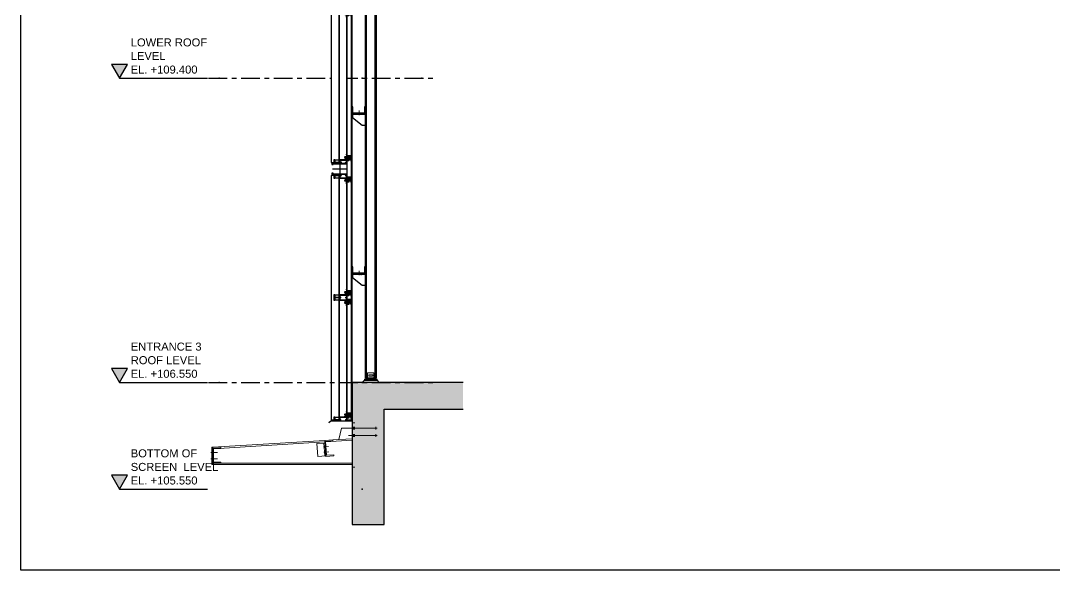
# Model space of a CAD drawing. Header units: millimetres. Extents: x 3774 to 718460, y -768339 to 192544.
# Drawn here: x 522930 to 532617, y -729077 to -723928 of the extents above; entities that cross this region are included whole.
import ezdxf

# ---------------------------------------------------------------- set-up
doc = ezdxf.new("R2010")
doc.units = ezdxf.units.MM
doc.set_wipeout_variables(frame=1)
for name, pattern in [('CENTER', [50.8, 31.75, -6.35, 6.35, -6.35]), ('TA_GL_000.70000', [1.925, 0.7, -0.175, 0.175, -0.175, 0.7]), ('XKITLINE00', [0]), ('XKITLINE02', [4, 2, -2])]:
    doc.linetypes.add(name, pattern=pattern)
for name, color, linetype in [('000 - 0_SYM_DWG_GRIDLINE_MAIN_COLOR_251', 7, 'Continuous'), ('000 - 0_SYM_DWG_LEVEL_MAIN_COLOR_2', 7, 'Continuous'), ('000 - 0_SYM_DWG_LEVEL_TEXT', 7, 'Continuous'), ('000 - CONCRETE_WALL_HATCH_', 7, 'Continuous'), ('000 - STRUCTURE_STEEL_ACCESORIES_MAIN_COLOR_1', 7, 'Continuous'), ('000 - STRUCTURE_STEEL_FASTERN_MAIN_COLOR_2', 7, 'Continuous'), ('000 - STRUCTURE_STEEL_FRAMING_CUT_COLOR_4', 7, 'Continuous'), ('000 - STRUCTURE_STEEL_FRAMING_DEF_SUB', 7, 'Continuous'), ('000 - STRUCTURE_STEEL_FRAMING_HATCH_', 7, 'Continuous'), ('000 - STRUCTURE_STEEL_FRAMING_MAIN_COLOR_1', 7, 'Continuous'), ('000 - STRUCTURE_STEEL_FRAMING_MAIN_COLOR_2', 7, 'Continuous'), ('000 - STRUCTURE_STEEL_FRAMING_SUB_COLOR_2', 7, 'Continuous'), ('010 - ASPG_ACCESSORIES_DEF_SUB', 7, 'Continuous'), ('010 - ASPG_ACCESSORIES_MAIN_COLOR_1', 7, 'Continuous'), ('010 - ASPG_ACCESSORIES_MAIN_COLOR_2', 7, 'Continuous'), ('010 - ASPG_ACCESSORIES_SUB_COLOR_3', 7, 'Continuous'), ('010 - ASPG_EXTR_MAIN_COLOR_2', 7, 'Continuous'), ('010 - ASPG_EXTR_WIPEOUT_', 7, 'Continuous'), ('010 - ASPG_FASTERN_DEF_SUB', 7, 'Continuous'), ('010 - ASPG_FASTERN_MAIN_COLOR_1', 7, 'Continuous'), ('010 - ASPG_FASTERN_SUB_COLOR_2', 7, 'Continuous'), ('010 - ASPG_FASTERN_WIPEOUT_', 7, 'Continuous'), ('010 - ASPG_FLASING_CUT_COLOR_4', 7, 'Continuous'), ('010 - ASPG_FRAMING_CUT_COLOR_4', 7, 'Continuous'), ('010 - ASPG_FRAMING_DEF_SUB', 7, 'Continuous'), ('010 - ASPG_FRAMING_HATCH_', 7, 'Continuous'), ('010 - ASPG_FRAMING_SUB_COLOR_2', 7, 'Continuous'), ('010 - ASPG_FRAMING_WIPEOUT_', 7, 'Continuous'), ('Center Line', 7, 'CENTER'), ('DIM', 7, 'Continuous'), ('HATCH', 7, 'Continuous')]:
    doc.layers.add(name, color=color, linetype=linetype)
for name, color, linetype, lineweight in [('Bolt', 7, 'Continuous', 0), ('Part', 7, 'Continuous', 0), ('SCREW', 7, 'Continuous', 5)]:
    doc.layers.add(name, color=color, linetype=linetype, lineweight=lineweight)
doc.styles.add('Arial_1', font='arial.ttf', dxfattribs={"height": 125})
doc.styles.add('TA', font='', dxfattribs={"height": 4.5})
doc.styles.get('TA').set_extended_font_data('Cordia New')
pattern_1 = [(45, (2715.48714, 3084.9077), (-0.265165043, 0.265165043), []), (45, (2715.6639, 3084.9077), (-0.265165043, 0.265165043), [])]
pattern_2 = [(270, (1257419.24324, -520041.6224), (0.65495992507, -1.1344238721), [0.7562825814, -1.5125651628]), (30, (1257419.24324, -520041.6224), (0.65495992936, 1.1344238696), [0.7562825814, -1.5125651628]), (330, (1257419.24324, -520041.6224), (1.30991985442, -2.48e-09), [-1.5125651628, 0.7562825814])]
pattern_3 = [(315, (1257419.4929, -520021.6224), (1.3369313545, 1.3369313545), []), (45, (1257419.4929, -520021.6224), (-1.3369313545, 1.3369313545), [])]
pattern_4 = [(270, (1257419.4425, -520043.9224), (0.65495992507, -1.1344238721), [0.7562825814, -1.5125651628]), (30, (1257419.4425, -520043.9224), (0.65495992936, 1.1344238696), [0.7562825814, -1.5125651628]), (330, (1257419.4425, -520043.9224), (1.30991985442, -2.48e-09), [-1.5125651628, 0.7562825814])]
pattern_5 = [(315, (1257419.1929, -520023.9224), (1.3369313545, 1.3369313545), []), (45, (1257419.1929, -520023.9224), (-1.3369313545, 1.3369313545), [])]

# ---------------------------------------------------------------- blocks, each defined once
blk = doc.blocks.new('W-1-PP19-ST-ENT2_20260406-084955_STANDARD_PAPER_BLOCK')
at = {"layer": 'DIM', "color": 7}
blk.add_lwpolyline([(775, 0), (0, 0), (0, 443.999987), (775, 443.999987)], close=True, dxfattribs=at)
blk = doc.blocks.new('*A6775')
at = {"layer": 'Part', "color": 7, "linetype": 'XKITLINE00', "lineweight": 0}
for p, q in [((534.456345, 211.346296), (555.452458, 212.639469)), ((534.456345, 211.045727), (534.456345, 211.346296)), ((534.602145, 211.054707), (555.470773, 212.340028)), ((555.600527, 212.34802), (560.572114, 212.654225)), ((556.949621, 212.731681), (560.572114, 212.954794)), ((534.456345, 211.045727), (534.472145, 211.046701))]:
    blk.add_line(p, q, dxfattribs=at)
blk = doc.blocks.new('*A6776')
at = {"layer": 'Part', "color": 7, "linetype": 'XKITLINE00', "lineweight": 0}
for p, q in [((534.272145, 211.346296), (534.272145, 208.146296)), ((534.472145, 211.346296), (534.272145, 211.346296)), ((534.272145, 210.845884), (534.472145, 210.845884)), ((534.272145, 208.746296), (534.472145, 208.746296)), ((534.272145, 208.146296), (534.472145, 208.146296)), ((534.472145, 208.146296), (534.472145, 208.346296))]:
    blk.add_line(p, q, dxfattribs=at)
blk = doc.blocks.new('*A6777')
at = {"layer": 'Part', "color": 7, "linetype": 'XKITLINE00', "lineweight": 0}
for p, q in [((535.972145, 211.346296), (534.472145, 211.346296)), ((534.472145, 211.346296), (534.472145, 208.346296)), ((535.972145, 211.146296), (535.972145, 211.346296)), ((534.602145, 208.546296), (534.602145, 211.146296)), ((534.602145, 211.146296), (535.972145, 211.146296)), ((534.472145, 208.346296), (535.972145, 208.346296)), ((535.972145, 208.546296), (534.602145, 208.546296)), ((535.972145, 208.346296), (535.972145, 208.546296))]:
    blk.add_line(p, q, dxfattribs=at)
blk = doc.blocks.new('*A6778')
at = {"layer": 'Part', "color": 7, "linetype": 'XKITLINE00', "lineweight": 0}
for p, q in [((534.456345, 208.146296), (534.456345, 208.346296)), ((534.456345, 208.346296), (534.472145, 208.346296)), ((534.456345, 208.146296), (560.572114, 208.146296)), ((535.972145, 208.346296), (560.572114, 208.346296))]:
    blk.add_line(p, q, dxfattribs=at)
blk = doc.blocks.new('*A6779')
at = {"layer": 'Part', "color": 7, "linetype": 'XKITLINE00', "lineweight": 0}
for p, q in [((555.452445, 212.639685), (556.949647, 212.731258)), ((555.452445, 212.639685), (555.635591, 209.64528)), ((555.594412, 212.447994), (556.961857, 212.531631)), ((555.753139, 209.852844), (555.594412, 212.447994)), ((556.961857, 212.531631), (556.949647, 212.731258)), ((555.635591, 209.64528), (557.132793, 209.736853)), ((557.120583, 209.93648), (555.753139, 209.852844)), ((557.132793, 209.736853), (557.120583, 209.93648))]:
    blk.add_line(p, q, dxfattribs=at)
blk = doc.blocks.new('*A6780')
at = {"layer": 'Part', "color": 7, "linetype": 'XKITLINE00', "lineweight": 0}
for p, q in [((560.572114, 215.954982), (561.072114, 215.954982)), ((560.572114, 207.646382), (560.572114, 215.954982)), ((561.072114, 207.646382), (560.572114, 207.646382))]:
    blk.add_line(p, q, dxfattribs=at)
blk = doc.blocks.new('*A6781')
at = {"layer": 'Part', "color": 7, "linetype": 'XKITLINE00', "lineweight": 0}
for p, q in [((558.114888, 212.803357), (558.572114, 214.954883)), ((558.572114, 214.954883), (560.572114, 214.954883))]:
    blk.add_line(p, q, dxfattribs=at)
blk = doc.blocks.new('*A6782')
at = {"layer": 'Part', "color": 7, "linetype": 'XKITLINE00', "lineweight": 0}
for p, q in [((555.483006, 212.140355), (553.985803, 212.048782)), ((553.985803, 212.048782), (554.13232, 209.653259)), ((555.449858, 209.733843), (555.303341, 212.129366)), ((554.13232, 209.653259), (555.629522, 209.744831))]:
    blk.add_line(p, q, dxfattribs=at)
blk = doc.blocks.new('*A6783')
at = {"layer": 'Bolt', "color": 7, "linetype": 'XKITLINE02', "lineweight": 0}
for p, q in [((555.188312, 211.421141), (556.144945, 211.479316)), ((555.337315, 211.580479), (555.516983, 211.591405)), ((555.355525, 211.281032), (555.535193, 211.291958)), ((555.516963, 211.591404), (555.646723, 211.599295)), ((555.535173, 211.291957), (555.664933, 211.299848)), ((555.249012, 210.422985), (556.205645, 210.48116)), ((555.398015, 210.582323), (555.577683, 210.593249)), ((555.416225, 210.282876), (555.595893, 210.293802)), ((555.577663, 210.593248), (555.707423, 210.601139)), ((555.595873, 210.293801), (555.725633, 210.301692))]:
    blk.add_line(p, q, dxfattribs=at)
blk = doc.blocks.new('*A6784')
at = {"layer": 'Bolt'}
for points in [[(555.34, 211.58), (555.52, 211.59), (555.54, 211.29), (555.36, 211.28)], [(555.52, 211.59), (555.65, 211.6), (555.66, 211.3), (555.54, 211.29)], [(555.4, 210.58), (555.58, 210.59), (555.6, 210.29), (555.42, 210.28)], [(555.58, 210.59), (555.71, 210.6), (555.73, 210.3), (555.6, 210.29)]]:
    blk.add_hatch(color=7, dxfattribs=at).paths.add_polyline_path(points, flags=17)
at = {"layer": 'Bolt', "color": 7, "linetype": 'XKITLINE00', "lineweight": 0}
for p, q in [((555.19, 211.42), (556.14, 211.48)), ((555.34, 211.58), (555.52, 211.59)), ((555.36, 211.28), (555.54, 211.29)), ((555.52, 211.59), (555.65, 211.6)), ((555.54, 211.29), (555.66, 211.3)), ((555.25, 210.42), (556.21, 210.48)), ((555.4, 210.58), (555.58, 210.59)), ((555.42, 210.28), (555.6, 210.29)), ((555.58, 210.59), (555.71, 210.6)), ((555.6, 210.29), (555.73, 210.3))]:
    blk.add_line(p, q, dxfattribs=at)
blk = doc.blocks.new('*A6785')
at = {"layer": 'Bolt'}
for points in [[(561.07, 214.76), (560.57, 214.76), (560.57, 215.14), (561.07, 215.14)], [(565.07, 214.76), (564.95, 214.76), (564.95, 215.14), (565.07, 215.14)], [(561.07, 213.36), (560.57, 213.36), (560.57, 213.74), (561.07, 213.74)], [(565.07, 213.36), (564.95, 213.36), (564.95, 213.74), (565.07, 213.74)]]:
    blk.add_hatch(color=7, dxfattribs=at).paths.add_polyline_path(points, flags=17)
at = {"layer": 'Bolt', "color": 7, "linetype": 'XKITLINE00', "lineweight": 0}
for p, q in [((561.07, 215.14), (560.57, 215.14)), ((565.07, 215.14), (564.95, 215.14)), ((565.28, 214.95), (559.87, 214.95)), ((565.28, 213.55), (559.87, 213.55)), ((561.07, 214.76), (560.57, 214.76)), ((561.07, 213.74), (560.57, 213.74)), ((561.07, 213.36), (560.57, 213.36)), ((565.07, 214.76), (564.95, 214.76)), ((565.07, 213.74), (564.95, 213.74)), ((565.07, 213.36), (564.95, 213.36))]:
    blk.add_line(p, q, dxfattribs=at)
at = {"layer": 'Bolt', "color": 7, "linetype": 'XKITLINE02', "lineweight": 0}
for p, q in [((561.07, 215.14), (560.57, 215.14)), ((565.07, 215.14), (564.95, 215.14)), ((565.28, 214.95), (559.87, 214.95)), ((565.28, 213.55), (559.87, 213.55)), ((561.07, 214.76), (560.57, 214.76)), ((561.07, 213.74), (560.57, 213.74)), ((561.07, 213.36), (560.57, 213.36)), ((565.07, 214.76), (564.95, 214.76)), ((565.07, 213.74), (564.95, 213.74)), ((565.07, 213.36), (564.95, 213.36))]:
    blk.add_line(p, q, dxfattribs=at)
blk = doc.blocks.new('*A6786')
at = {"layer": 'Bolt'}
for points in [[(534.27, 210.54), (534.47, 210.54), (534.47, 210.26), (534.27, 210.26)], [(534.27, 209.34), (534.47, 209.34), (534.47, 209.06), (534.27, 209.06)], [(534.47, 210.54), (534.6, 210.54), (534.6, 210.26), (534.47, 210.26)], [(534.47, 209.34), (534.6, 209.34), (534.6, 209.06), (534.47, 209.06)]]:
    blk.add_hatch(color=7, dxfattribs=at).paths.add_polyline_path(points, flags=17)
at = {"layer": 'Bolt', "color": 7, "linetype": 'XKITLINE00', "lineweight": 0}
for p, q in [((534.2, 210.4), (535.35, 210.4)), ((534.27, 210.54), (534.47, 210.54)), ((534.27, 210.26), (534.47, 210.26)), ((534.27, 209.34), (534.47, 209.34)), ((534.47, 210.54), (534.6, 210.54)), ((534.47, 210.26), (534.6, 210.26)), ((534.47, 209.34), (534.6, 209.34)), ((534.2, 209.2), (535.35, 209.2)), ((534.27, 209.06), (534.47, 209.06)), ((534.47, 209.06), (534.6, 209.06))]:
    blk.add_line(p, q, dxfattribs=at)
blk = doc.blocks.new('*A6787')
at = {"layer": 'Bolt'}
for points in [[(534.47, 210.26), (534.27, 210.26), (534.27, 210.54), (534.47, 210.54)], [(534.47, 209.06), (534.27, 209.06), (534.27, 209.34), (534.47, 209.34)], [(534.6, 210.26), (534.47, 210.26), (534.47, 210.54), (534.6, 210.54)], [(534.6, 209.06), (534.47, 209.06), (534.47, 209.34), (534.6, 209.34)]]:
    blk.add_hatch(color=7, dxfattribs=at).paths.add_polyline_path(points, flags=17)
at = {"layer": 'Bolt', "color": 7, "linetype": 'XKITLINE00', "lineweight": 0}
for p, q in [((534.11, 210.4), (535.07, 210.4)), ((534.27, 210.54), (534.47, 210.54)), ((534.27, 210.26), (534.47, 210.26)), ((534.27, 209.34), (534.47, 209.34)), ((534.47, 210.54), (534.6, 210.54)), ((534.47, 210.26), (534.6, 210.26)), ((534.47, 209.34), (534.6, 209.34)), ((534.11, 209.2), (535.07, 209.2)), ((534.27, 209.06), (534.47, 209.06)), ((534.47, 209.06), (534.6, 209.06))]:
    blk.add_line(p, q, dxfattribs=at)
blk = doc.blocks.new('A$Cd0ca2ee3')
at = {"color": 7, "lineweight": 0, "xscale": 0.05, "yscale": 0.05, "zscale": 0.05}
for name in ['*A6785', '*A6780', '*A6781', '*A6776', '*A6775', '*A6777', '*A6782', '*A6783', '*A6784', '*A6779', '*A6787', '*A6786', '*A6778']:
    blk.add_blockref(name, (-28.2642, -10.7477), dxfattribs=at)
blk = doc.blocks.new('*A6835')
at = {"layer": 'Part', "color": 7, "linetype": 'XKITLINE00', "lineweight": 0}
for p, q in [((560.731873, 232.946249), (560.571873, 232.946249)), ((560.571873, 232.946249), (560.571873, 231.646249)), ((560.731873, 231.766249), (560.731873, 232.946249)), ((563.071873, 232.946249), (562.911873, 232.946249)), ((562.911873, 232.946249), (562.911873, 231.766249)), ((563.071873, 231.646249), (563.071873, 232.946249)), ((560.571873, 231.646249), (563.071873, 231.646249)), ((562.911873, 231.766249), (560.731873, 231.766249))]:
    blk.add_line(p, q, dxfattribs=at)
blk = doc.blocks.new('*A6836')
at = {"layer": 'Part', "color": 7, "linetype": 'XKITLINE00', "lineweight": 0}
for p, q in [((560.671873, 231.526249), (560.671873, 231.646249)), ((563.071873, 231.526249), (560.671873, 231.526249)), ((563.071873, 231.646249), (563.071873, 231.526249))]:
    blk.add_line(p, q, dxfattribs=at)
blk = doc.blocks.new('A$C35bcc281')
at = {"layer": '000 - STRUCTURE_STEEL_FRAMING_HATCH_'}
h = blk.add_hatch(dxfattribs=at)
h.set_pattern_fill('ANSI32', scale=0.5)
h.paths.add_polyline_path([(-125, 171), (-125, 106), (0, 106), (0, 171), (-8, 171), (-8, 112), (-117, 112), (-117, 171)])
h = blk.add_hatch(dxfattribs=at)
h.set_pattern_fill('ANSI32', style=0)
h.set_pattern_definition(pattern_1)
h.paths.add_polyline_path([(-38, 106), (-38, 100), (-82, 100), (-82, 106)], flags=17)
h = blk.add_hatch(dxfattribs=at)
h.set_pattern_fill('ANSI32', style=0)
h.set_pattern_definition(pattern_1)
h.paths.add_polyline_path([(-53, 112), (-53, 106), (-67, 106), (-67, 112)], flags=17)
at = {"layer": '000 - STRUCTURE_STEEL_FRAMING_CUT_COLOR_4', "color": 7}
blk.add_lwpolyline([(-125, 171), (-125, 106), (0, 106), (0, 171), (-8, 171), (-8, 112), (-117, 112), (-117, 171), (-125, 171)], dxfattribs=at)
at = {"layer": '000 - STRUCTURE_STEEL_FRAMING_DEF_SUB', "color": 7, "linetype": 'XKITLINE00', "lineweight": 0}
blk.add_line((-60, 92.1), (-60, 135), dxfattribs=at)
blk.add_line((-60, 92.1), (-60, 135), dxfattribs=at)
at = {"layer": '000 - STRUCTURE_STEEL_FRAMING_HATCH_', "color": 7, "linetype": 'XKITLINE00', "lineweight": 0}
for p, q in [((-82, 100), (-82, 106)), ((-82, 100), (-82, 106)), ((-67, 106), (-67, 112)), ((-67, 106), (-67, 112)), ((-53, 106), (-53, 112)), ((-53, 106), (-53, 112)), ((-38, 100), (-38, 106)), ((-38, 100), (-38, 106))]:
    blk.add_line(p, q, dxfattribs=at)
at = {"layer": '000 - STRUCTURE_STEEL_FRAMING_MAIN_COLOR_2', "color": 7}
blk.add_lwpolyline([(-120, 106), (0, 106), (0, 100), (-120, 100)], close=True, dxfattribs=at)
blk.add_lwpolyline([(-120, 100), (-120, 70), (-30, 0), (0, 0), (0, 100), (-120, 100)], dxfattribs=at)
at = {"color": 7, "lineweight": 0, "xscale": 50, "yscale": 50, "zscale": 50}
blk.add_blockref('*A6835', (-28153.6, -11476.3), dxfattribs=at)
at = {"layer": '000 - STRUCTURE_STEEL_FRAMING_MAIN_COLOR_2', "color": 7, "xscale": 50, "yscale": 50, "zscale": 50}
blk.add_blockref('*A6836', (-28153.6, -11476.3), dxfattribs=at)
blk = doc.blocks.new('*U6846')
at = {"layer": '000 - STRUCTURE_STEEL_ACCESORIES_MAIN_COLOR_1', "color": 7, "lineweight": 0}
for p, q in [((30, 90), (-30, 90)), ((-30, 90), (-30, 30)), ((30, 35), (-30, 35)), ((30, 30), (30, 90))]:
    blk.add_line(p, q, dxfattribs=at)
blk.add_lwpolyline([(-15.2, 71.5), (-12.5, 72), (12.5, 72), (15.2, 71.5), (17.4, 69.9), (19, 67.7), (19.5, 65), (19, 62.3), (17.4, 60.1), (15.2, 58.5), (12.5, 58), (-12.5, 58), (-15.2, 58.5), (-17.4, 60.1), (-19, 62.3), (-19.5, 65), (-19, 67.7), (-17.4, 69.9), (-15.2, 71.5)], close=True, dxfattribs=at)
at = {"layer": '000 - STRUCTURE_STEEL_FASTERN_MAIN_COLOR_2', "color": 7}
blk.add_line((-60, 20), (60, 20), dxfattribs=at)
at = {"layer": '000 - STRUCTURE_STEEL_FASTERN_MAIN_COLOR_2', "color": 7, "lineweight": 0}
blk.add_lwpolyline([(60, 20), (60, 30), (-60, 30), (-60, 20), (-80, 0), (80, 0)], close=True, dxfattribs=at)
at = {"layer": '000 - STRUCTURE_STEEL_FRAMING_MAIN_COLOR_1', "color": 7}
for points in [[(-225, -350), (-180, -350), (-180, 4950), (-225, 4950)], [(-180, -350), (-175, -350), (-175, 4950), (-180, 4950)], [(-50, 4610), (-42, 4610), (-42, 40), (-50, 40)], [(42, 4610), (50, 4610), (50, 40), (42, 40)]]:
    blk.add_lwpolyline(points, close=True, dxfattribs=at)
at = {"layer": '000 - STRUCTURE_STEEL_FRAMING_SUB_COLOR_2', "color": 7}
blk.add_lwpolyline([(-42, 4610), (42, 4610), (42, 40), (-42, 40)], close=True, dxfattribs=at)
at = {"color": 7}
for p in [(-50, 2411.5), (-50, 2411.5), (-50, 911.5)]:
    blk.add_blockref('A$C35bcc281', p, dxfattribs=at)
blk = doc.blocks.new('*U6847')
at = {"layer": '000 - 0_SYM_DWG_LEVEL_MAIN_COLOR_2'}
blk.add_hatch(color=7, dxfattribs=at).paths.add_polyline_path([(-88.01, 5.18), (-91, 0), (-93.99, 5.18)])
at = {"color": 7}
blk.add_point((0, 0), dxfattribs=at)
at = {"layer": '000 - 0_SYM_DWG_GRIDLINE_MAIN_COLOR_251', "color": 7}
blk.add_lwpolyline([(-91, 0), (-67, 0), (-62.5, 0), (-58, 0)], dxfattribs=at)
at = {"layer": '000 - 0_SYM_DWG_LEVEL_MAIN_COLOR_2', "color": 7, "lineweight": 25}
for p, q in [((-88.01, 5.18), (-93.99, 5.18)), ((-93.99, 5.18), (-91, 0)), ((-91, 0), (-88.01, 5.18))]:
    blk.add_line(p, q, dxfattribs=at)
at = {"layer": '000 - 0_SYM_DWG_LEVEL_TEXT', "color": 7, "style": 'Arial_1'}
for tag, p in [('LV_NAME_1', (-86.78, 11.92)), ('LV_NAME_2', (-86.79, 6.83)), ('LV_NAME_3', (-86.8, 1.74))]:
    blk.add_attdef(tag, p, '', height=3, dxfattribs=at)
blk = doc.blocks.new('000_ASPG_TYP_FILES_20260218-010703_FRAME_EXTR_HONLIZONTAL')
at = {"layer": '010 - ASPG_FRAMING_HATCH_'}
h = blk.add_hatch(dxfattribs=at)
h.set_pattern_fill('ANSI32', scale=0.1)
edge = h.paths.add_edge_path()
edge.add_line((74.7, 2), (25, 2))
edge.add_line((25, 2), (25, 67))
edge.add_arc((24.7, 67), 0.3, 0, 90)
edge.add_line((24.7, 67.3), (0.3, 67.3))
edge.add_arc((0.3, 67), 0.3, 90, 180)
edge.add_line((0, 67), (0, 57.6))
edge.add_arc((0.3, 57.6), 0.3, 180, 270)
edge.add_line((0.3, 57.3), (1.7, 57.3))
edge.add_arc((1.7, 57.6), 0.3, 270, 360)
edge.add_line((2, 57.6), (2, 65))
edge.add_arc((2.3, 65), 0.3, 90, 180, ccw=False)
edge.add_line((2.3, 65.3), (22.7, 65.3))
edge.add_arc((22.7, 65), 0.3, 0, 90, ccw=False)
edge.add_line((23, 65), (23, 49))
edge.add_line((23, 49), (23.5, 48.5))
edge.add_line((23.5, 48.5), (23, 48))
edge.add_line((23, 48), (23, 22.3))
edge.add_line((23, 22.3), (23.5, 21.8))
edge.add_line((23.5, 21.8), (23, 21.3))
edge.add_line((23, 21.3), (23, 2.3))
edge.add_arc((22.7, 2.3), 0.3, -90, 0, ccw=False)
edge.add_line((22.7, 2), (2.3, 2))
edge.add_arc((2.3, 2.3), 0.3, 180, 270, ccw=False)
edge.add_line((2, 2.3), (2, 9.7))
edge.add_arc((1.7, 9.7), 0.3, 0, 90)
edge.add_line((1.7, 10), (0.3, 10))
edge.add_arc((0.3, 9.7), 0.3, 90, 180)
edge.add_line((0, 9.7), (0, 0.3))
edge.add_arc((0.3, 0.3), 0.3, 180, 270)
edge.add_line((0.3, 0), (74.7, 0))
at = {"layer": '010 - ASPG_ACCESSORIES_DEF_SUB', "color": 7}
for p in [(0, 67.3), (0, 57.3), (0, 10), (0, 10), (0, 0), (25, 67.3), (25, 67.3), (75, 2), (75, 0)]:
    blk.add_point(p, dxfattribs=at)
at = {"layer": '010 - ASPG_FRAMING_CUT_COLOR_4', "color": 7}
blk.add_line((75, 0.3), (75, 1.7), dxfattribs=at)
blk.add_lwpolyline([(74.7, 2), (25, 2), (25, 67, 0.414214), (24.7, 67.3), (0.3, 67.3, 0.414214), (0, 67), (0, 57.6, 0.414214), (0.3, 57.3), (1.7, 57.3, 0.414214), (2, 57.6), (2, 65, -0.414214), (2.3, 65.3), (22.7, 65.3, -0.414214), (23, 65), (23, 49), (23.5, 48.5), (23, 48), (23, 22.3), (23.5, 21.8), (23, 21.3), (23, 2.3, -0.414214), (22.7, 2), (2.3, 2, -0.414214), (2, 2.3), (2, 9.7, 0.414214), (1.7, 10), (0.3, 10, 0.414214), (0, 9.7), (0, 0.3, 0.414214), (0.3, 0), (74.7, 0)], format="xyb", dxfattribs=at)
for centre, start, end in [((0.3, 57.6), 180, 270), ((0.3, 9.7), 90, 180), ((0.3, 0.3), 180, 270), ((1.7, 57.6), 270, 0), ((1.7, 9.7), 0, 90), ((2.3, 65), 90, 180), ((2.3, 2.3), 180, 270), ((22.7, 2.3), 270, 0), ((74.7, 1.7), 0, 90), ((74.7, 0.3), 270, 0)]:
    blk.add_arc(centre, 0.3, start, end, dxfattribs=at)
blk = doc.blocks.new('PZG35-9D5')
at = {"layer": 'Center Line', "color": 7}
blk.add_line((0, 3.7), (0, -10.5), dxfattribs=at)
at = {"layer": 'SCREW', "color": 7}
for p, q in [((-1.4, 0), (-1.4, -1.1)), ((1.4, 0), (1.4, -0.6)), ((-1.9, -1.4), (1.9, -0.9)), ((-1.9, -1.4), (-1.4, -1.1)), ((-1.9, -1.4), (-1.4, -1.7)), ((-1.9, -2.7), (1.9, -2.2)), ((-1.9, -2.7), (-1.4, -2.4)), ((-1.9, -2.7), (-1.4, -3)), ((-1.9, -4), (-1.4, -3.7)), ((-1.9, -4), (-1, -3.9)), ((-1.9, -4), (-1.4, -4.3)), ((-1.4, -1.1), (1.4, -0.6)), ((-1.4, -1.7), (1.4, -1.2)), ((-1.4, -1.7), (-1.4, -2.4)), ((-1.4, -2.4), (1.4, -1.9)), ((-1.4, -3), (1.4, -2.5)), ((-1.4, -3), (-1.4, -3.7)), ((-1.4, -3.7), (-0.8, -3.6)), ((-1.4, -4.3), (-1.4, -8.1)), ((-1.4, -4.3), (-1.2, -4.3)), ((0, -9.5), (-1.4, -8.1)), ((0, -9.5), (1.4, -8.1)), ((0.6, -3.3), (1.4, -3.2)), ((0.7, -3.7), (1.9, -3.5)), ((0.7, -3.9), (1.4, -3.8)), ((0.7, -4.6), (1.4, -4.5)), ((0.7, -5), (1.9, -4.8)), ((0.7, -5.2), (1.4, -5.1)), ((1.9, -0.9), (1.4, -0.6)), ((1.9, -0.9), (1.4, -1.2)), ((1.4, -1.2), (1.4, -1.9)), ((1.9, -2.2), (1.4, -1.9)), ((1.9, -2.2), (1.4, -2.5)), ((1.4, -2.5), (1.4, -3.2)), ((1.9, -3.5), (1.4, -3.2)), ((1.9, -3.5), (1.4, -3.8)), ((1.4, -3.8), (1.4, -4.5)), ((1.9, -4.8), (1.4, -4.5)), ((1.9, -4.8), (1.4, -5.1)), ((1.4, -5.1), (1.4, -8.1))]:
    blk.add_line(p, q, dxfattribs=at)
blk.add_lwpolyline([(0, -9.5), (0.7, -5.2), (0.7, -3.6, 0.417657), (0.4, -3.3, 0.108102), (-0.8, -3.6), (-1.4, -4.7)], format="xyb", dxfattribs=at)
blk = doc.blocks.new('*U8304')
at = {"layer": 'SCREW', "color": 7}
blk.add_lwpolyline([(3, 1.8, 0.09906), (0.8, 2.5), (0.8, 2.3), (-0.8, 2.3), (-0.8, 2.5, 0.09906), (-3, 1.8, 0.266588), (-3.5, 1), (-3.5, 0.2, 0.414214), (-3.3, 0), (3.3, 0, 0.414214), (3.5, 0.2), (3.5, 1, 0.266588)], format="xyb", close=True, dxfattribs=at)
blk.add_blockref('PZG35-9D5', (0, 0), dxfattribs=at)
blk = doc.blocks.new('000_ASPG_TYP_FILES_BK_FOR_ASPG_LOUVERS_SIDE_VIEW')
at = {"color": 7}
blk.add_point((0, 0), dxfattribs=at)
at = {"layer": '010 - ASPG_ACCESSORIES_MAIN_COLOR_1', "color": 7}
blk.add_line((2.8, -12.5), (2.8, 12.5), dxfattribs=at)
for points in [[(43.2, -12.5), (0.8, -12.5), (0.8, 12.5), (43.2, 12.5)], [(52.5, 12.5), (43.2, 12.5), (43.2, -12.5), (52.5, -12.5)]]:
    blk.add_lwpolyline(points, close=True, dxfattribs=at)
at = {"layer": '010 - ASPG_ACCESSORIES_SUB_COLOR_3', "color": 7}
for p, q in [((43.5, -12.5), (43.5, 12.5)), ((43.8, -12.5), (43.8, 12.5)), ((44.3, -12.5), (44.3, 12.5)), ((45, -12.5), (45, 12.5)), ((45.8, -12.5), (45.8, 12.5)), ((46.7, -12.5), (46.7, 12.5)), ((47.6, -12.5), (47.6, 12.5)), ((48.6, -12.5), (48.6, 12.5)), ((50.6, -12.5), (50.6, 12.5)), ((51.4, -12.5), (51.4, 12.5)), ((52.1, -12.5), (52.1, 12.5)), ((52.5, -12.5), (52.5, 12.5))]:
    blk.add_line(p, q, dxfattribs=at)
at = {"layer": 'SCREW', "color": 7, "rotation": 270}
blk.add_blockref('*U8304', (2.8, 0), dxfattribs=at)
blk = doc.blocks.new('A$C57452C2B')
at = {"layer": '010 - ASPG_FASTERN_MAIN_COLOR_1', "color": 7}
for p, q in [((0.003, 0.0005), (0.003, 0.004)), ((0.01, 0), (0.004, 0)), ((0.007, 0.031), (0.0045, 0.021)), ((0.005, 0.0005), (0.005, 0.004)), ((0.009, 0.0005), (0.009, 0.004)), ((0.011, 0.0005), (0.011, 0.004))]:
    blk.add_line(p, q, dxfattribs=at)
for points in [[(0.014, 0.005), (0.014, 0.006), (0, 0.006), (0, 0.005), (0.003, 0.004), (0.011, 0.004)], [(0.0045, 0.021), (0.0045, 0.028), (0.007, 0.031), (0.0095, 0.028), (0.0095, 0.021)]]:
    blk.add_lwpolyline(points, close=True, dxfattribs=at)
for centre, radius, start, end in [((0.004, 0.0013), 0.00125, 216.8699, 323.1301), ((0.007, 0.0043), 0.00425, 241.92751, 298.07249), ((0.01, 0.0013), 0.00125, 216.8699, 323.1301)]:
    blk.add_arc(centre, radius, start, end, dxfattribs=at)
at = {"layer": '010 - ASPG_FASTERN_SUB_COLOR_2', "color": 7}
for p in [(0.0095, 0.021), (0.0045, 0.021)]:
    blk.add_line(p, (0.0045, 0.0197), dxfattribs=at)
for points in [[(0.0045, 0.0167, 0.666667), (0.0045, 0.0182), (0.0095, 0.0195, 0.666667), (0.0095, 0.018)], [(0.0045, 0.0152, 0.666667), (0.0045, 0.0167), (0.0095, 0.018, 0.666667), (0.0095, 0.0165)], [(0.0045, 0.0137, 0.666667), (0.0045, 0.0152), (0.0095, 0.0165, 0.666667), (0.0095, 0.015)], [(0.0045, 0.0122, 0.666667), (0.0045, 0.0137), (0.0095, 0.015, 0.666667), (0.0095, 0.0135)], [(0.0045, 0.0107, 0.666667), (0.0045, 0.0122), (0.0095, 0.0135, 0.666667), (0.0095, 0.012)], [(0.0045, 0.0092, 0.666667), (0.0045, 0.0107), (0.0095, 0.012, 0.666667), (0.0095, 0.0105)], [(0.0045, 0.0077, 0.666667), (0.0045, 0.0092), (0.0095, 0.0105, 0.666667), (0.0095, 0.009)], [(0.0045, 0.0062, 0.666667), (0.0045, 0.0077), (0.0095, 0.009, 0.666667), (0.0095, 0.0075)], [(0.0047, 0.006, 0.091189), (0.0045, 0.0062), (0.0095, 0.0075, 0.666667), (0.0095, 0.006)]]:
    blk.add_lwpolyline(points, format="xyb", dxfattribs=at)
for centre, start, end in [((0.0042, 0.0189), 292.61986, 67.38014), ((0.0098, 0.0203), 112.61986, 247.38014)]:
    blk.add_arc(centre, 0.000812, start, end, dxfattribs=at)
blk = doc.blocks.new('A$C6d2a724f')
at = {"color": 7}
blk.add_wipeout([(-3.7, 6.3), (3.7, 6.3), (7.3, 0), (3.7, -6.3), (-3.7, -6.3), (-7.3, 0)], dxfattribs=at).dxf.layer = '010 - ASPG_FASTERN_MAIN_COLOR_1'
at = {"layer": '010 - ASPG_FASTERN_MAIN_COLOR_1', "color": 7}
blk.add_lwpolyline([(-3.7, 6.3), (3.7, 6.3), (7.3, 0), (3.7, -6.3), (-3.7, -6.3), (-7.3, 0)], close=True, dxfattribs=at)
at = {"layer": '010 - ASPG_FASTERN_SUB_COLOR_2', "color": 7}
for radius in [6.33, 3.96]:
    blk.add_circle((0, 0), radius, dxfattribs=at)
blk = doc.blocks.new('A$Cb3d6a647')
at = {"color": 7}
blk.add_wipeout([(0, -50), (0, -50), (0, 0), (40, 0), (40, -40), (33.7, -40), (28.7, -35), (28.7, -25), (27.4, -21.8), (24.2, -20.5), (21, -21.8), (19.7, -25), (19.7, -50)], dxfattribs=at).dxf.layer = '010 - ASPG_FASTERN_WIPEOUT_'
at = {"layer": 'HATCH'}
h = blk.add_hatch(dxfattribs=at)
h.set_pattern_fill('DOTS', scale=0.5)
h.paths.add_polyline_path([(3, 0), (3, -8), (4, -8), (5, -11), (8.5, -11, -0.236068), (9, -12), (9, -19), (5, -19), (4, -22), (3, -22), (3, -28), (4, -28), (5, -31), (8.5, -31, -0.236068), (9, -32), (9, -39), (5, -39), (4, -42), (3, -42), (3, -50), (19.7, -50), (19.7, -25, -1), (28.7, -25), (28.7, -35), (33.7, -40), (40, -40), (40, 0)])
at = {"color": 7}
blk.add_point((40, -50), dxfattribs=at)
at = {"layer": '010 - ASPG_ACCESSORIES_MAIN_COLOR_1', "color": 7}
blk.add_lwpolyline([(0, 0), (3, 0), (3, -50), (0, -50)], close=True, dxfattribs=at)
at = {"layer": '010 - ASPG_ACCESSORIES_MAIN_COLOR_2', "color": 7}
blk.add_lwpolyline([(0, 0), (40, 0), (40, -40), (33.7, -40), (28.7, -35), (28.7, -25, 1), (19.7, -25), (19.7, -50), (0, -50)], format="xyb", close=True, dxfattribs=at)
at = {"color": 7, "extrusion": (0, 0, -1), "xscale": 1000, "yscale": 1000, "zscale": -1000, "rotation": 270}
for p in [(-9, -8), (-9, -28)]:
    blk.add_blockref('A$C57452C2B', p, dxfattribs=at)
at = {"color": 7}
blk.add_blockref('A$C6d2a724f', (24.2, -25), dxfattribs=at)
blk = doc.blocks.new('*U7053')
at = {"color": 7}
blk.add_wipeout([(1120, 2), (25, 2), (25, 67.3), (1120, 67.3)], dxfattribs=at).dxf.layer = '010 - ASPG_FRAMING_WIPEOUT_'
blk.add_blockref('000_ASPG_TYP_FILES_20260218-010703_FRAME_EXTR_HONLIZONTAL', (0, 0), dxfattribs=at)
at = {"color": 7, "xscale": -1}
blk.add_blockref('000_ASPG_TYP_FILES_20260218-010703_FRAME_EXTR_HONLIZONTAL', (1145, 0), dxfattribs=at)
at = {"color": 7}
blk.add_wipeout([(2290, 67.8), (2290, 144.8), (0, 144.8), (0, 67.8)], dxfattribs=at).dxf.layer = '010 - ASPG_EXTR_WIPEOUT_'
blk.add_point((25, 67.3), dxfattribs=at)
at = {"layer": '010 - ASPG_EXTR_MAIN_COLOR_2', "color": 7}
blk.add_lwpolyline([(2290, 69.8), (2290, 144.8), (0, 144.8), (0, 69.8)], close=True, dxfattribs=at)
at = {"layer": '010 - ASPG_FRAMING_SUB_COLOR_2', "color": 7}
blk.add_lwpolyline([(1120, 2), (25, 2), (25, 67.3), (1120, 67.3)], close=True, dxfattribs=at)
at = {"color": 7, "rotation": 90}
for p in [(12.5, 67.3), (1132.5, 67.3)]:
    blk.add_blockref('000_ASPG_TYP_FILES_BK_FOR_ASPG_LOUVERS_SIDE_VIEW', p, dxfattribs=at)
at = {"color": 7, "rotation": 270}
for p in [(65, 0), (1130, 0)]:
    blk.add_blockref('A$Cb3d6a647', p, dxfattribs=at)
blk = doc.blocks.new('*U7070')
at = {"layer": '000 - 0_SYM_DWG_LEVEL_MAIN_COLOR_2'}
blk.add_hatch(color=7, dxfattribs=at).paths.add_polyline_path([(-88.01, 5.18), (-91, 0), (-93.99, 5.18)])
at = {"color": 7}
blk.add_point((0, 0), dxfattribs=at)
at = {"layer": '000 - 0_SYM_DWG_GRIDLINE_MAIN_COLOR_251', "color": 7}
blk.add_lwpolyline([(-91, 0), (-67, 0), (-62.5, 0), (-58, 0)], dxfattribs=at)
at = {"layer": '000 - 0_SYM_DWG_LEVEL_MAIN_COLOR_2', "color": 7, "lineweight": 25}
for p, q in [((-88.01, 5.18), (-93.99, 5.18)), ((-93.99, 5.18), (-91, 0)), ((-91, 0), (-88.01, 5.18))]:
    blk.add_line(p, q, dxfattribs=at)
at = {"layer": '000 - 0_SYM_DWG_LEVEL_TEXT', "color": 7, "style": 'Arial_1'}
for tag, p in [('LV_NAME_1', (-86.78, 11.92)), ('LV_NAME_2', (-86.79, 6.83)), ('LV_NAME_3', (-86.8, 1.74))]:
    blk.add_attdef(tag, p, '', height=3, dxfattribs=at)
blk = doc.blocks.new('*U7069')
at = {"layer": '000 - 0_SYM_DWG_LEVEL_MAIN_COLOR_2'}
blk.add_hatch(color=7, dxfattribs=at).paths.add_polyline_path([(-88.01, 5.18), (-91, 0), (-93.99, 5.18)])
at = {"color": 7}
blk.add_point((0, 0), dxfattribs=at)
at = {"layer": '000 - 0_SYM_DWG_GRIDLINE_MAIN_COLOR_251', "color": 7}
blk.add_lwpolyline([(-91, 0), (-67, 0), (-62.5, 0), (-58, 0)], dxfattribs=at)
at = {"layer": '000 - 0_SYM_DWG_LEVEL_MAIN_COLOR_2', "color": 7, "lineweight": 25}
for p, q in [((-88.01, 5.18), (-93.99, 5.18)), ((-93.99, 5.18), (-91, 0)), ((-91, 0), (-88.01, 5.18))]:
    blk.add_line(p, q, dxfattribs=at)
at = {"layer": '000 - 0_SYM_DWG_LEVEL_TEXT', "color": 7, "style": 'Arial_1'}
for tag, p in [('LV_NAME_1', (-86.78, 11.92)), ('LV_NAME_2', (-86.79, 6.83)), ('LV_NAME_3', (-86.8, 1.74))]:
    blk.add_attdef(tag, p, '', height=3, dxfattribs=at)
blk = doc.blocks.new('*U6855')
at = {"layer": '000 - 0_SYM_DWG_GRIDLINE_MAIN_COLOR_251', "color": 7, "linetype": 'ByBlock', "ltscale": 5}
blk.add_line((2, 0), (-40, 0), dxfattribs=at)
at = {"layer": '000 - 0_SYM_DWG_GRIDLINE_MAIN_COLOR_251', "color": 7}
for p in [(-38, 0), (0, 0)]:
    blk.add_point(p, dxfattribs=at)
at = {"color": 7, "style": 'TA', "flags": 1}
blk.add_attdef('LOCATION', (6, -6), '', height=4.5, rotation=270, dxfattribs=at)
blk = doc.blocks.new('*U6854')
at = {"layer": '000 - 0_SYM_DWG_GRIDLINE_MAIN_COLOR_251', "color": 7, "linetype": 'ByBlock', "ltscale": 5}
blk.add_line((2, 0), (-40, 0), dxfattribs=at)
at = {"layer": '000 - 0_SYM_DWG_GRIDLINE_MAIN_COLOR_251', "color": 7}
for p in [(0, 0), (-38, 0)]:
    blk.add_point(p, dxfattribs=at)
at = {"color": 7, "style": 'TA', "flags": 1}
blk.add_attdef('LOCATION', (6, -6), '', height=4.5, rotation=270, dxfattribs=at)
blk = doc.blocks.new('*U8305')
at = {"layer": '010 - ASPG_FRAMING_HATCH_', "transparency": 33554585}
h = blk.add_hatch(dxfattribs=at)
h.set_pattern_fill('ANSI32', scale=0.25)
edge = h.paths.add_edge_path()
edge.add_line((2, -50), (2, -75))
edge.add_line((2, -75), (0, -75))
edge.add_line((0, -75), (0, -49))
edge.add_arc((1, -49), 1, 90, 180, ccw=False)
edge.add_line((1, -48), (63, -48))
edge.add_arc((63, -47), 1, 270, 360)
edge.add_line((64, -47), (64, 47))
edge.add_arc((63, 47), 1, 0, 90)
edge.add_line((63, 48), (1, 48))
edge.add_arc((1, 49), 1, 180, 270, ccw=False)
edge.add_line((0, 49), (0, 75))
edge.add_line((0, 75), (2, 75))
edge.add_line((2, 75), (2, 50))
edge.add_line((2, 50), (141, 50))
edge.add_line((141, 50), (141, 41))
edge.add_arc((140, 41), 1, 270, 360, ccw=False)
edge.add_line((140, 40), (132, 40))
edge.add_arc((132, 41), 1, 180, 270, ccw=False)
edge.add_line((131, 41), (131, 47))
edge.add_arc((130, 47), 1, 0, 90)
edge.add_line((130, 48), (67, 48))
edge.add_arc((67, 47), 1, 90, 180)
edge.add_line((66, 47), (66, -47))
edge.add_arc((67, -47), 1, 180, 270)
edge.add_line((67, -48), (130, -48))
edge.add_arc((130, -47), 1, 270, 360)
edge.add_line((131, -47), (131, -41))
edge.add_arc((132, -41), 1, 90, 180, ccw=False)
edge.add_line((132, -40), (140, -40))
edge.add_arc((140, -41), 1, 0, 90, ccw=False)
edge.add_line((141, -41), (141, -50))
edge.add_line((141, -50), (2, -50))
h.paths.add_polyline_path([(139, 48), (139, 42), (133, 42), (133, 48)], flags=16)
h.paths.add_polyline_path([(139, -48), (139, -42), (133, -42), (133, -48)], flags=16)
at = {"layer": '010 - ASPG_FRAMING_HATCH_'}
h = blk.add_hatch(dxfattribs=at)
h.set_pattern_fill('ANSI37', scale=0.595498, angle=-90)
h.set_pattern_definition(pattern_5)
edge = h.paths.add_edge_path()
edge.add_ellipse((11.5, 55), major_axis=(0, -5), ratio=0.644482, start_angle=180, end_angle=360, ccw=False)
edge.add_line((11.5, 60), (2, 60))
edge.add_arc((-7.9, 55), 11.1, -26.79627, 26.79627, ccw=False)
edge.add_line((2, 50), (11.5, 50))
h = blk.add_hatch(dxfattribs=at)
h.set_pattern_fill('HONEY', scale=0.238199, angle=-90)
h.set_pattern_definition(pattern_4)
edge = h.paths.add_edge_path()
edge.add_ellipse((11.8, 55), major_axis=(0, -5), ratio=0.644482, start_angle=0, end_angle=360, ccw=False)
h = blk.add_hatch(dxfattribs=at)
h.set_pattern_fill('HONEY', scale=0.238199, angle=-90)
h.set_pattern_definition(pattern_2)
edge = h.paths.add_edge_path()
edge.add_ellipse((57.5, 55), major_axis=(0, -5), ratio=0.644482, start_angle=0, end_angle=360)
h = blk.add_hatch(dxfattribs=at)
h.set_pattern_fill('ANSI37', scale=0.595498, angle=-90)
h.set_pattern_definition(pattern_3)
edge = h.paths.add_edge_path()
edge.add_ellipse((57.8, 55), major_axis=(0, -5), ratio=0.644482, start_angle=0, end_angle=180)
edge.add_line((57.8, 60), (62, 60))
edge.add_arc((62, 60.3), 0.3, -90, 0)
edge.add_line((62.3, 60.3), (62.3, 61))
edge.add_line((62.3, 61), (61.8, 61.5))
edge.add_line((61.8, 61.5), (62.3, 62))
edge.add_line((62.3, 62), (61.8, 62.5))
edge.add_line((61.8, 62.5), (62.3, 63))
edge.add_line((62.3, 63), (61.8, 63.5))
edge.add_line((61.8, 63.5), (62.3, 64))
edge.add_line((62.3, 64), (62.3, 65))
edge.add_line((62.3, 65), (63.3, 65))
edge.add_line((63.3, 65), (63.8, 65.5))
edge.add_line((63.8, 65.5), (64.3, 65))
edge.add_line((64.3, 65), (64.8, 65.5))
edge.add_line((64.8, 65.5), (65.3, 65))
edge.add_line((65.3, 65), (65.8, 65.5))
edge.add_line((65.8, 65.5), (66.3, 65))
edge.add_line((66.3, 65), (67, 65))
edge.add_arc((67, 65.3), 0.3, -90, 0)
edge.add_line((67.3, 65.3), (67.3, 60))
edge.add_arc((77.2, 55), 11.1, 153.20373, 206.79627)
edge.add_line((67.3, 50), (57.8, 50))
h = blk.add_hatch(dxfattribs=at)
h.set_pattern_fill('ANSI37', scale=0.595498, angle=-90)
h.set_pattern_definition(pattern_5)
edge = h.paths.add_edge_path()
edge.add_ellipse((11.5, -55), major_axis=(0, 5), ratio=0.644482, start_angle=0, end_angle=180)
edge.add_line((11.5, -60), (2, -60))
edge.add_arc((-7.9, -55), 11.1, 333.20373, 386.79627)
edge.add_line((2, -50), (11.5, -50))
h = blk.add_hatch(dxfattribs=at)
h.set_pattern_fill('HONEY', scale=0.238199, angle=-90)
h.set_pattern_definition(pattern_4)
edge = h.paths.add_edge_path()
edge.add_ellipse((11.8, -55), major_axis=(0, 5), ratio=0.644482, start_angle=0, end_angle=360)
h = blk.add_hatch(dxfattribs=at)
h.set_pattern_fill('HONEY', scale=0.238199, angle=-90)
h.set_pattern_definition(pattern_2)
edge = h.paths.add_edge_path()
edge.add_ellipse((57.5, -55), major_axis=(0, 5), ratio=0.644482, start_angle=0, end_angle=360, ccw=False)
h = blk.add_hatch(dxfattribs=at)
h.set_pattern_fill('ANSI37', scale=0.595498, angle=-90)
h.set_pattern_definition(pattern_3)
edge = h.paths.add_edge_path()
edge.add_ellipse((57.8, -55), major_axis=(0, 5), ratio=0.644482, start_angle=180, end_angle=360, ccw=False)
edge.add_line((57.8, -60), (62, -60))
edge.add_arc((62, -60.3), 0.3, 360, 450, ccw=False)
edge.add_line((62.3, -60.3), (62.3, -61))
edge.add_line((62.3, -61), (61.8, -61.5))
edge.add_line((61.8, -61.5), (62.3, -62))
edge.add_line((62.3, -62), (61.8, -62.5))
edge.add_line((61.8, -62.5), (62.3, -63))
edge.add_line((62.3, -63), (61.8, -63.5))
edge.add_line((61.8, -63.5), (62.3, -64))
edge.add_line((62.3, -64), (62.3, -65))
edge.add_line((62.3, -65), (63.3, -65))
edge.add_line((63.3, -65), (63.8, -65.5))
edge.add_line((63.8, -65.5), (64.3, -65))
edge.add_line((64.3, -65), (64.8, -65.5))
edge.add_line((64.8, -65.5), (65.3, -65))
edge.add_line((65.3, -65), (65.8, -65.5))
edge.add_line((65.8, -65.5), (66.3, -65))
edge.add_line((66.3, -65), (67, -65))
edge.add_arc((67, -65.3), 0.3, 360, 450, ccw=False)
edge.add_line((67.3, -65.3), (67.3, -60))
edge.add_arc((77.2, -55), 11.1, 153.20373, 206.79627, ccw=False)
edge.add_line((67.3, -50), (57.8, -50))
at = {"layer": '010 - ASPG_FASTERN_DEF_SUB', "color": 7}
blk.add_point((0, 0), dxfattribs=at)
at = {"layer": '010 - ASPG_FRAMING_CUT_COLOR_4', "color": 7}
blk.add_lwpolyline([(2, -50), (2, -75), (0, -75), (0, -49, -0.414214), (1, -48), (63, -48, 0.414214), (64, -47), (64, 47, 0.414214), (63, 48), (1, 48, -0.414214), (0, 49), (0, 75), (2, 75), (2, 50), (141, 50), (141, 41, -0.414214), (140, 40), (132, 40, -0.414214), (131, 41), (131, 47, 0.414214), (130, 48), (67, 48, 0.414214), (66, 47), (66, -47, 0.414214), (67, -48), (130, -48, 0.414214), (131, -47), (131, -41, -0.414214), (132, -40), (140, -40, -0.414214), (141, -41), (141, -50)], format="xyb", close=True, dxfattribs=at)
for points in [[(139, 48), (139, 42), (133, 42), (133, 48)], [(139, -48), (139, -42), (133, -42), (133, -48)]]:
    blk.add_lwpolyline(points, close=True, dxfattribs=at)
at = {"layer": '010 - ASPG_FRAMING_DEF_SUB', "color": 7, "transparency": 33554508}
blk.add_line((136.5, 0), (-4.5, 0), dxfattribs=at)
at = {"layer": '010 - ASPG_FRAMING_DEF_SUB', "color": 7, "transparency": 33554457}
for points in [[(2, 50), (15, 50), (15, 60), (2, 60)], [(54.3, 50), (67.3, 50), (67.3, 65.5), (54.3, 65.5)], [(2, -50), (15, -50), (15, -60), (2, -60)], [(54.3, -50), (67.3, -50), (67.3, -65.5), (54.3, -65.5)]]:
    blk.add_lwpolyline(points, close=True, dxfattribs=at)
at = {"layer": '010 - ASPG_FRAMING_SUB_COLOR_2', "color": 7}
for points in [[(11.8, 50), (2, 50, 0.238199), (2, 60), (11.8, 60)], [(57.5, 50), (67.3, 50, -0.238199), (67.3, 60), (67.3, 65.3, -0.414214), (67, 65), (66.3, 65), (65.8, 65.5), (65.3, 65), (64.8, 65.5), (64.3, 65), (63.8, 65.5), (63.3, 65), (62.3, 65), (62.3, 64), (61.8, 63.5), (62.3, 63), (61.8, 62.5), (62.3, 62), (61.8, 61.5), (62.3, 61), (62.3, 60.3, -0.414214), (62, 60), (57.5, 60)], [(11.8, -50), (2, -50, -0.238199), (2, -60), (11.8, -60)], [(57.5, -50), (67.3, -50, 0.238199), (67.3, -60), (67.3, -65.3, 0.414214), (67, -65), (66.3, -65), (65.8, -65.5), (65.3, -65), (64.8, -65.5), (64.3, -65), (63.8, -65.5), (63.3, -65), (62.3, -65), (62.3, -64), (61.8, -63.5), (62.3, -63), (61.8, -62.5), (62.3, -62), (61.8, -61.5), (62.3, -61), (62.3, -60.3, 0.414214), (62, -60), (57.5, -60)]]:
    blk.add_lwpolyline(points, format="xyb", dxfattribs=at)
at = {"layer": '010 - ASPG_FRAMING_SUB_COLOR_2', "color": 7, "extrusion": (0, 0, -1)}
for centre, major_axis in [((11.8, 55), (0, -5)), ((57.5, -55), (0, 5))]:
    blk.add_ellipse(centre, major_axis=major_axis, ratio=0.644482, dxfattribs=at)
at = {"layer": '010 - ASPG_FRAMING_SUB_COLOR_2', "color": 7}
for centre, major_axis in [((57.5, 55), (0, -5)), ((11.8, -55), (0, 5))]:
    blk.add_ellipse(centre, major_axis=major_axis, ratio=0.644482, dxfattribs=at)
blk = doc.blocks.new('*U7050')
at = {"layer": '010 - ASPG_FRAMING_SUB_COLOR_2', "color": 7}
blk.add_lwpolyline([(1120, 2), (25, 2), (25, 67.3), (1120, 67.3)], close=True, dxfattribs=at)
at = {"color": 7, "rotation": 90}
for p in [(12.5, 67.3), (1132.5, 67.3)]:
    blk.add_blockref('000_ASPG_TYP_FILES_BK_FOR_ASPG_LOUVERS_SIDE_VIEW', p, dxfattribs=at)
at = {"color": 7}
blk.add_blockref('000_ASPG_TYP_FILES_20260218-010703_FRAME_EXTR_HONLIZONTAL', (0, 0), dxfattribs=at)
at = {"color": 7, "xscale": -1}
blk.add_blockref('000_ASPG_TYP_FILES_20260218-010703_FRAME_EXTR_HONLIZONTAL', (1145, 0), dxfattribs=at)
at = {"color": 7, "rotation": 270}
for p in [(65, 0), (1130, 0)]:
    blk.add_blockref('A$Cb3d6a647', p, dxfattribs=at)
blk = doc.blocks.new('*U7051')
at = {"color": 7}
blk.add_wipeout([(1415, 2), (25, 2), (25, 67.3), (1415, 67.3)], dxfattribs=at).dxf.layer = '010 - ASPG_FRAMING_WIPEOUT_'
blk.add_blockref('000_ASPG_TYP_FILES_20260218-010703_FRAME_EXTR_HONLIZONTAL', (0, 0), dxfattribs=at)
at = {"color": 7, "xscale": -1}
blk.add_blockref('000_ASPG_TYP_FILES_20260218-010703_FRAME_EXTR_HONLIZONTAL', (1440, 0), dxfattribs=at)
at = {"color": 7}
blk.add_wipeout([(2880, 67.8), (2880, 144.8), (0, 144.8), (0, 67.8)], dxfattribs=at).dxf.layer = '010 - ASPG_EXTR_WIPEOUT_'
blk.add_point((25, 67.3), dxfattribs=at)
at = {"layer": '010 - ASPG_EXTR_MAIN_COLOR_2', "color": 7}
blk.add_lwpolyline([(2880, 69.8), (2880, 144.8), (0, 144.8), (0, 69.8)], close=True, dxfattribs=at)
at = {"layer": '010 - ASPG_FRAMING_SUB_COLOR_2', "color": 7}
blk.add_lwpolyline([(1415, 2), (25, 2), (25, 67.3), (1415, 67.3)], close=True, dxfattribs=at)
at = {"color": 7, "rotation": 90}
for p in [(12.5, 67.3), (1427.5, 67.3)]:
    blk.add_blockref('000_ASPG_TYP_FILES_BK_FOR_ASPG_LOUVERS_SIDE_VIEW', p, dxfattribs=at)
at = {"color": 7, "rotation": 270}
for p in [(65, 0), (1425, 0)]:
    blk.add_blockref('A$Cb3d6a647', p, dxfattribs=at)
blk = doc.blocks.new('A$C3a21cf57')
at = {"layer": '010 - ASPG_FLASING_CUT_COLOR_4', "color": 7}
blk.add_lwpolyline([(-218.3, -16.3), (-200, 2), (-2, 2), (-2, 50), (0, 50), (0, 0), (-199.2, 0), (-216.8, -17.7)], close=True, dxfattribs=at)

msp = doc.modelspace()

# ---------------------------------------------------------------- hatches: boundary and pattern name
at = {"layer": '000 - CONCRETE_WALL_HATCH_'}
h = msp.add_hatch(dxfattribs=at)
h.set_pattern_fill('AR-CONC', scale=0.1)
h.set_pattern_definition([(50, (-95, 0), (18.2184669, -1.59390855), [1.905, -20.955]), (355, (-95, 0), (-3.52434214, 19.10568452), [1.524, -16.7640584]), (100.4514447, (-93.482, -0.133), (14.6941247, 17.5117752), [1.61900088, -17.80902446]), (46.1842, (-95, 5.08), (27.1079041, -4.2042328), [2.8575, -31.4325]), (96.6355576, (-92.74, 4.73), (23.7404134, 24.74261246), [2.4285023, -26.7135608]), (351.184151, (-95, 5.08), (23.7404134, 24.7426125), [2.2859967, -25.1459732]), (21, (-92.46, 3.81), (15.16143913, -10.22651982), [1.905, -20.955]), (326, (-92.46, 3.81), (6.18020283, 18.4187966), [1.524, -16.764]), (71.451445, (-91.197, 2.958), (21.34164193, 8.1922769), [1.61900088, -17.80899376]), (37.5, (-95, 0), (0.308860325, 8.455503887), [0, -16.5608, 0, -17.018, 0, -16.8275]), (7.5, (-95, 0), (6.68196625, 10.01805748), [0, -9.7028, 0, -16.1798, 0, -6.4135]), (327.5, (-100.664, 0), (13.559059517, -0.5728744), [0, -6.35, 0, -19.812, 0, -26.289]), (317.5, (-103.204, 0), (14.81291814, 2.5426491), [0, -8.255, 0, -13.1572, 0, -18.669])])
h.paths.add_polyline_path([(527076.645, -727316.64), (526036.248, -727316.64), (526036.248, -728647.775), (526336.248, -728647.775), (526336.248, -727566.64), (527076.645, -727566.64)])

# ---------------------------------------------------------------- linework, layer by layer
at = {"color": 7}
msp.add_lwpolyline([(527076.645, -727316.64), (526036.248, -727316.64), (526036.248, -728647.775), (526336.248, -728647.775), (526336.248, -727566.64), (527076.645, -727566.64)], dxfattribs=at)

# ---------------------------------------------------------------- block references
msp.add_blockref('*U6846', (526211.248, -727316.64), dxfattribs=at)
at = {"color": 7, "xscale": 25, "yscale": 25, "zscale": 25}
for name, p, values in [('*U7070', (526131.248, -724466.64), {'LV_NAME_1': 'LOWER ROOF ', 'LV_NAME_2': 'LEVEL', 'LV_NAME_3': 'EL. +109.400'}), ('*U6847', (526131.248, -728316.64), {'LV_NAME_1': 'BOTTOM OF ', 'LV_NAME_2': 'SCREEN  LEVEL', 'LV_NAME_3': 'EL. +105.550'})]:
    msp.add_blockref(name, p, dxfattribs=at).add_auto_attribs(values)
at = {"color": 7, "xscale": 1000, "yscale": 1000, "zscale": 1000}
msp.add_blockref('A$Cd0ca2ee3', (526271.808, -727744.313), dxfattribs=at)
at = {"layer": '000 - 0_SYM_DWG_GRIDLINE_MAIN_COLOR_251', "color": 7, "linetype": 'TA_GL_000.70000', "xscale": 50.00000000000003, "yscale": 50.00000000000003, "zscale": 50.00000000000003, "rotation": 180}
msp.add_blockref('*U6855', (524791.249, -724466.64), dxfattribs=at)
at = {"layer": 'DIM', "color": 7, "xscale": 25, "yscale": 25, "zscale": 25}
msp.add_blockref('W-1-PP19-ST-ENT2_20260406-084955_STANDARD_PAPER_BLOCK', (522929.977, -729077.282), dxfattribs=at)

# ---------------------------------------------------------------- next in the draw order: block references
at = {"color": 7, "rotation": 90}
msp.add_blockref('*U7053', (525986.248, -727666.64), dxfattribs=at)

# ---------------------------------------------------------------- next in the draw order: block references
at = {"color": 7, "transparency": 33554559, "xscale": -1}
msp.add_blockref('*U8305', (525988.248, -725316.64), dxfattribs=at)
at = {"color": 7, "xscale": 25, "yscale": 25, "zscale": 25}
msp.add_blockref('*U7069', (526131.248, -727316.64), dxfattribs=at).add_auto_attribs({'LV_NAME_1': 'ENTRANCE 3 ', 'LV_NAME_2': 'ROOF LEVEL', 'LV_NAME_3': 'EL. +106.550'})
at = {"color": 7}
msp.add_blockref('A$C3a21cf57', (526036.248, -727678.64), dxfattribs=at)
at = {"layer": '000 - 0_SYM_DWG_GRIDLINE_MAIN_COLOR_251', "color": 7, "linetype": 'TA_GL_000.70000', "xscale": 50.00000000000003, "yscale": 50.00000000000003, "zscale": 50.00000000000003, "rotation": 180}
msp.add_blockref('*U6854', (524791.249, -727316.64), dxfattribs=at)

# ---------------------------------------------------------------- next in the draw order: block references
at = {"color": 7, "rotation": 90}
msp.add_blockref('*U7051', (525986.248, -725256.64), dxfattribs=at)

# ---------------------------------------------------------------- next in the draw order: block references
at = {"layer": 'DIM', "color": 7, "xscale": 25, "yscale": 25, "zscale": 25}
msp.add_blockref('W-1-PP19-ST-ENT2_20260406-084955_STANDARD_PAPER_BLOCK', (522929.977, -729077.282), dxfattribs=at)

# ---------------------------------------------------------------- next in the draw order: block references
at = {"color": 7, "rotation": 90}
msp.add_blockref('*U7050', (525986.248, -726521.64), dxfattribs=at)

doc.saveas('drawing.dxf')
